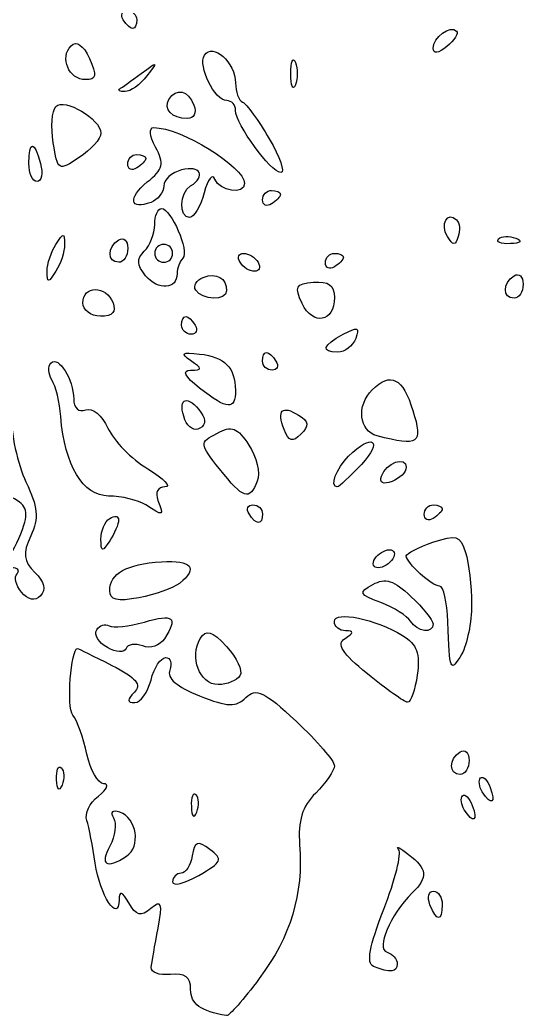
# Model space of a CAD drawing. Header units: centimetres. Extents: x -12.1 to 12.1, y -9.6 to 9.6.
# Drawn here: x 0.924 to 2.406, y -6.229 to -3.295 of the extents above; entities that cross this region are included whole.
import ezdxf

# ---------------------------------------------------------------- set-up
doc = ezdxf.new("R2010")
doc.units = ezdxf.units.CM
doc.header["$MEASUREMENT"] = 0
doc.layers.add('Layer 1', color=7, linetype='Continuous')

msp = doc.modelspace()

# ---------------------------------------------------------------- linework, layer by layer
at = {"layer": 'Layer 1'}
for points, knots in [([(1.26812, -3.29461), (1.26812, -3.28005), (1.25551, -3.26815), (1.2401, -3.26815), (1.2401, -3.26815), (1.22469, -3.26815), (1.21944, -3.28005), (1.22843, -3.29461), (1.22843, -3.29461), (1.24938, -3.32851), (1.26812, -3.32851), (1.26812, -3.29461)], [0, 0, 0, 0, 0.25, 0.25, 0.25, 0.25, 0.5, 0.5, 0.5, 0.5, 1, 1, 1, 1]), ([(2.20979, -3.32787), (2.19144, -3.30952), (2.14124, -3.34681), (2.14124, -3.37878), (2.14124, -3.37878), (2.14124, -3.39633), (2.15642, -3.39432), (2.18157, -3.37345), (2.18157, -3.37345), (2.20375, -3.35504), (2.21645, -3.33453), (2.20979, -3.32787)], [0, 0, 0, 0, 0.25, 0.25, 0.25, 0.25, 0.5, 0.5, 0.5, 0.5, 1, 1, 1, 1]), ([(1.12868, -3.40854), (1.1105, -3.36864), (1.09105, -3.35526), (1.07482, -3.37148), (1.07482, -3.37148), (1.04047, -3.40583), (1.06842, -3.47099), (1.1175, -3.47099), (1.1175, -3.47099), (1.14955, -3.47099), (1.15169, -3.45904), (1.12868, -3.40854)], [0, 0, 0, 0, 0.25, 0.25, 0.25, 0.25, 0.5, 0.5, 0.5, 0.5, 1, 1, 1, 1]), ([(1.65836, -3.64518), (1.62659, -3.59061), (1.59127, -3.54199), (1.57987, -3.53714), (1.57987, -3.53714), (1.56848, -3.53229), (1.55916, -3.50696), (1.55916, -3.48085), (1.55916, -3.48085), (1.55916, -3.42102), (1.49146, -3.36015), (1.46769, -3.39861), (1.46769, -3.39861), (1.44755, -3.4312), (1.49746, -3.53273), (1.53363, -3.53273), (1.53363, -3.53273), (1.54767, -3.53273), (1.55916, -3.54577), (1.55916, -3.56172), (1.55916, -3.56172), (1.55916, -3.60172), (1.66319, -3.7444), (1.69236, -3.7444), (1.69236, -3.7444), (1.70543, -3.7444), (1.69013, -3.69975), (1.65836, -3.64518)], [0, 0, 0, 0, 0.125, 0.125, 0.125, 0.125, 0.25, 0.25, 0.25, 0.25, 0.375, 0.375, 0.375, 0.375, 0.5, 0.5, 0.5, 0.5, 0.625, 0.625, 0.625, 0.625, 0.75, 0.75, 0.75, 0.75, 1, 1, 1, 1]), ([(1.73543, -3.42028), (1.72809, -3.40209), (1.72209, -3.41697), (1.72209, -3.45336), (1.72209, -3.45336), (1.72209, -3.48974), (1.72809, -3.50462), (1.73543, -3.48643), (1.73543, -3.48643), (1.74277, -3.46824), (1.74277, -3.43847), (1.73543, -3.42028)], [0, 0, 0, 0, 0.25, 0.25, 0.25, 0.25, 0.5, 0.5, 0.5, 0.5, 1, 1, 1, 1]), ([(1.29795, -3.45997), (1.33154, -3.41714), (1.3303, -3.41658), (1.28135, -3.45248), (1.28135, -3.45248), (1.25224, -3.47383), (1.22347, -3.49467), (1.21741, -3.49878), (1.21741, -3.49878), (1.21134, -3.5029), (1.21881, -3.50627), (1.23401, -3.50627), (1.23401, -3.50627), (1.24921, -3.50627), (1.27798, -3.48544), (1.29795, -3.45997)], [0, 0, 0, 0, 0.2, 0.2, 0.2, 0.2, 0.4, 0.4, 0.4, 0.4, 0.6, 0.6, 0.6, 0.6, 1, 1, 1, 1]), ([(1.43644, -3.54596), (1.41957, -3.502), (1.38468, -3.49396), (1.363, -3.52904), (1.363, -3.52904), (1.34531, -3.55767), (1.37211, -3.58565), (1.41722, -3.58565), (1.41722, -3.58565), (1.43697, -3.58565), (1.44517, -3.56871), (1.43644, -3.54596)], [0, 0, 0, 0, 0.25, 0.25, 0.25, 0.25, 0.5, 0.5, 0.5, 0.5, 1, 1, 1, 1]), ([(1.16229, -3.62866), (1.16229, -3.58678), (1.05487, -3.52338), (1.02971, -3.5504), (1.02971, -3.5504), (1.01843, -3.56251), (1.01516, -3.61056), (1.02242, -3.65717), (1.02242, -3.65717), (1.03532, -3.73989), (1.03715, -3.74093), (1.09896, -3.70043), (1.09896, -3.70043), (1.13379, -3.67761), (1.16229, -3.64531), (1.16229, -3.62866)], [0, 0, 0, 0, 0.2, 0.2, 0.2, 0.2, 0.4, 0.4, 0.4, 0.4, 0.6, 0.6, 0.6, 0.6, 1, 1, 1, 1]), ([(1.46695, -3.80393), (1.4776, -3.76391), (1.49179, -3.74605), (1.49848, -3.76424), (1.49848, -3.76424), (1.51163, -3.79998), (1.58562, -3.81059), (1.58562, -3.77674), (1.58562, -3.77674), (1.58562, -3.72761), (1.39812, -3.61211), (1.31838, -3.61211), (1.31838, -3.61211), (1.3034, -3.61211), (1.30558, -3.63615), (1.32363, -3.66986), (1.32363, -3.66986), (1.34972, -3.71863), (1.34593, -3.73459), (1.29922, -3.77241), (1.29922, -3.77241), (1.24083, -3.8197), (1.24767, -3.85642), (1.31039, -3.83235), (1.31039, -3.83235), (1.3308, -3.82452), (1.34749, -3.80291), (1.34749, -3.78434), (1.34749, -3.78434), (1.34749, -3.76577), (1.37131, -3.74434), (1.40041, -3.73673), (1.40041, -3.73673), (1.45514, -3.72242), (1.4735, -3.75527), (1.42687, -3.78408), (1.42687, -3.78408), (1.39406, -3.80436), (1.39182, -3.87669), (1.424, -3.87669), (1.424, -3.87669), (1.43697, -3.87669), (1.4563, -3.84395), (1.46695, -3.80393)], [0, 0, 0, 0, 0.0833333, 0.0833333, 0.0833333, 0.0833333, 0.1666667, 0.1666667, 0.1666667, 0.1666667, 0.25, 0.25, 0.25, 0.25, 0.3333333, 0.3333333, 0.3333333, 0.3333333, 0.4166667, 0.4166667, 0.4166667, 0.4166667, 0.5, 0.5, 0.5, 0.5, 0.5833333, 0.5833333, 0.5833333, 0.5833333, 0.6666667, 0.6666667, 0.6666667, 0.6666667, 0.75, 0.75, 0.75, 0.75, 0.8333333, 0.8333333, 0.8333333, 0.8333333, 1, 1, 1, 1]), ([(0.98474, -3.71794), (0.967, -3.6501), (0.95062, -3.6501), (0.95062, -3.71794), (0.95062, -3.71794), (0.95062, -3.74704), (0.96141, -3.77086), (0.9746, -3.77086), (0.9746, -3.77086), (0.98779, -3.77086), (0.99235, -3.74704), (0.98474, -3.71794)], [0, 0, 0, 0, 0.25, 0.25, 0.25, 0.25, 0.5, 0.5, 0.5, 0.5, 1, 1, 1, 1]), ([(1.29458, -3.70315), (1.29458, -3.69673), (1.28267, -3.69148), (1.26812, -3.69148), (1.26812, -3.69148), (1.25357, -3.69148), (1.24166, -3.70409), (1.24166, -3.7195), (1.24166, -3.7195), (1.24166, -3.73491), (1.25357, -3.74016), (1.26812, -3.73117), (1.26812, -3.73117), (1.28267, -3.72217), (1.29458, -3.70956), (1.29458, -3.70315)], [0, 0, 0, 0, 0.2, 0.2, 0.2, 0.2, 0.4, 0.4, 0.4, 0.4, 0.6, 0.6, 0.6, 0.6, 1, 1, 1, 1]), ([(1.69145, -3.80898), (1.69145, -3.80256), (1.67955, -3.79731), (1.66499, -3.79731), (1.66499, -3.79731), (1.65044, -3.79731), (1.63854, -3.80992), (1.63854, -3.82533), (1.63854, -3.82533), (1.63854, -3.84074), (1.65044, -3.84599), (1.66499, -3.837), (1.66499, -3.837), (1.67955, -3.82801), (1.69145, -3.8154), (1.69145, -3.80898)], [0, 0, 0, 0, 0.2, 0.2, 0.2, 0.2, 0.4, 0.4, 0.4, 0.4, 0.6, 0.6, 0.6, 0.6, 1, 1, 1, 1]), ([(1.38718, -4.04205), (1.38718, -4.02629), (1.39471, -4.00586), (1.40392, -3.99665), (1.40392, -3.99665), (1.42382, -3.97675), (1.36948, -3.85073), (1.34088, -3.85044), (1.34088, -3.85044), (1.32996, -3.85032), (1.32104, -3.87166), (1.32104, -3.89786), (1.32104, -3.89786), (1.32104, -3.92405), (1.30725, -3.95926), (1.2904, -3.97611), (1.2904, -3.97611), (1.26721, -3.99931), (1.26817, -4.01685), (1.29438, -4.04843), (1.29438, -4.04843), (1.33143, -4.09308), (1.38718, -4.08925), (1.38718, -4.04205)], [0, 0, 0, 0, 0.1428571, 0.1428571, 0.1428571, 0.1428571, 0.2857143, 0.2857143, 0.2857143, 0.2857143, 0.4285714, 0.4285714, 0.4285714, 0.4285714, 0.5714286, 0.5714286, 0.5714286, 0.5714286, 0.7142857, 0.7142857, 0.7142857, 0.7142857, 1, 1, 1, 1]), ([(2.21014, -3.88385), (2.18325, -3.85696), (2.16106, -3.89745), (2.18312, -3.93316), (2.18312, -3.93316), (2.19979, -3.96013), (2.20603, -3.96015), (2.21499, -3.93326), (2.21499, -3.93326), (2.22112, -3.91488), (2.21894, -3.89265), (2.21014, -3.88385)], [0, 0, 0, 0, 0.25, 0.25, 0.25, 0.25, 0.5, 0.5, 0.5, 0.5, 1, 1, 1, 1]), ([(1.05564, -3.95606), (1.05564, -3.92079), (1.05279, -3.92079), (1.02999, -3.95606), (1.02999, -3.95606), (1.01589, -3.97789), (1.00434, -4.01361), (1.00434, -4.03544), (1.00434, -4.03544), (1.00434, -4.07072), (1.00719, -4.07072), (1.02999, -4.03544), (1.02999, -4.03544), (1.0441, -4.01361), (1.05564, -3.97789), (1.05564, -3.95606)], [0, 0, 0, 0, 0.2, 0.2, 0.2, 0.2, 0.4, 0.4, 0.4, 0.4, 0.6, 0.6, 0.6, 0.6, 1, 1, 1, 1]), ([(2.38433, -3.93799), (2.36523, -3.93035), (2.34241, -3.93129), (2.33362, -3.94008), (2.33362, -3.94008), (2.32482, -3.94887), (2.34045, -3.95512), (2.36834, -3.95397), (2.36834, -3.95397), (2.39916, -3.95271), (2.40544, -3.94644), (2.38433, -3.93799)], [0, 0, 0, 0, 0.25, 0.25, 0.25, 0.25, 0.5, 0.5, 0.5, 0.5, 1, 1, 1, 1]), ([(1.24166, -3.96773), (1.24166, -3.94504), (1.22975, -3.93384), (1.2152, -3.94283), (1.2152, -3.94283), (1.18096, -3.96399), (1.18096, -4.00898), (1.2152, -4.00898), (1.2152, -4.00898), (1.22975, -4.00898), (1.24166, -3.99042), (1.24166, -3.96773)], [0, 0, 0, 0, 0.25, 0.25, 0.25, 0.25, 0.5, 0.5, 0.5, 0.5, 1, 1, 1, 1]), ([(1.32104, -3.98252), (1.32104, -3.96797), (1.33294, -3.95606), (1.34749, -3.95606), (1.34749, -3.95606), (1.36205, -3.95606), (1.37395, -3.96797), (1.37395, -3.98252), (1.37395, -3.98252), (1.37395, -3.99707), (1.36205, -4.00898), (1.34749, -4.00898), (1.34749, -4.00898), (1.33294, -4.00898), (1.32104, -3.99707), (1.32104, -3.98252)], [0, 0, 0, 0, 0.2, 0.2, 0.2, 0.2, 0.4, 0.4, 0.4, 0.4, 0.6, 0.6, 0.6, 0.6, 1, 1, 1, 1]), ([(1.62531, -4.00898), (1.61631, -3.99443), (1.59705, -3.98252), (1.58249, -3.98252), (1.58249, -3.98252), (1.56794, -3.98252), (1.56339, -3.99443), (1.57239, -4.00898), (1.57239, -4.00898), (1.58138, -4.02353), (1.60065, -4.03544), (1.6152, -4.03544), (1.6152, -4.03544), (1.62975, -4.03544), (1.6343, -4.02353), (1.62531, -4.00898)], [0, 0, 0, 0, 0.2, 0.2, 0.2, 0.2, 0.4, 0.4, 0.4, 0.4, 0.6, 0.6, 0.6, 0.6, 1, 1, 1, 1]), ([(1.87666, -3.99419), (1.87666, -3.98777), (1.86475, -3.98252), (1.8502, -3.98252), (1.8502, -3.98252), (1.83565, -3.98252), (1.82374, -3.99513), (1.82374, -4.01054), (1.82374, -4.01054), (1.82374, -4.02595), (1.83565, -4.0312), (1.8502, -4.02221), (1.8502, -4.02221), (1.86475, -4.01322), (1.87666, -4.00061), (1.87666, -3.99419)], [0, 0, 0, 0, 0.2, 0.2, 0.2, 0.2, 0.4, 0.4, 0.4, 0.4, 0.6, 0.6, 0.6, 0.6, 1, 1, 1, 1]), ([(1.5327, -4.09276), (1.5327, -4.05553), (1.50292, -4.03838), (1.46412, -4.05326), (1.46412, -4.05326), (1.4438, -4.06106), (1.43376, -4.0781), (1.44181, -4.09113), (1.44181, -4.09113), (1.46028, -4.12101), (1.5327, -4.12231), (1.5327, -4.09276)], [0, 0, 0, 0, 0.25, 0.25, 0.25, 0.25, 0.5, 0.5, 0.5, 0.5, 1, 1, 1, 1]), ([(2.40583, -4.07356), (2.40583, -4.05088), (2.39392, -4.03967), (2.37937, -4.04867), (2.37937, -4.04867), (2.34513, -4.06983), (2.34513, -4.11481), (2.37937, -4.11481), (2.37937, -4.11481), (2.39392, -4.11481), (2.40583, -4.09625), (2.40583, -4.07356)], [0, 0, 0, 0, 0.25, 0.25, 0.25, 0.25, 0.5, 0.5, 0.5, 0.5, 1, 1, 1, 1]), ([(1.19831, -4.12804), (1.17853, -4.0765), (1.10937, -4.0765), (1.10937, -4.12804), (1.10937, -4.12804), (1.10937, -4.14988), (1.13279, -4.16773), (1.16145, -4.16773), (1.16145, -4.16773), (1.19688, -4.16773), (1.20867, -4.15504), (1.19831, -4.12804)], [0, 0, 0, 0, 0.25, 0.25, 0.25, 0.25, 0.5, 0.5, 0.5, 0.5, 1, 1, 1, 1]), ([(1.8502, -4.11228), (1.8502, -4.07644), (1.83308, -4.06391), (1.78907, -4.06755), (1.78907, -4.06755), (1.73599, -4.07194), (1.73153, -4.08021), (1.75519, -4.13034), (1.75519, -4.13034), (1.7868, -4.19732), (1.8502, -4.18527), (1.8502, -4.11228)], [0, 0, 0, 0, 0.25, 0.25, 0.25, 0.25, 0.5, 0.5, 0.5, 0.5, 1, 1, 1, 1]), ([(0.96842, -4.92258), (0.93416, -4.88833), (0.93184, -4.86775), (0.95616, -4.81435), (0.95616, -4.81435), (0.98016, -4.76169), (0.9773, -4.72973), (0.94195, -4.65561), (0.94195, -4.65561), (0.91761, -4.60457), (0.89752, -4.51261), (0.89729, -4.45126), (0.89729, -4.45126), (0.89676, -4.30322), (0.8706, -4.26608), (0.78244, -4.2882), (0.78244, -4.2882), (0.7246, -4.30272), (0.71484, -4.29823), (0.72825, -4.26328), (0.72825, -4.26328), (0.73725, -4.23983), (0.75822, -4.21981), (0.77485, -4.21878), (0.77485, -4.21878), (0.79149, -4.21776), (0.76337, -4.20153), (0.71236, -4.18273), (0.71236, -4.18273), (0.60696, -4.14386), (0.46368, -4.15653), (0.42053, -4.20853), (0.42053, -4.20853), (0.39901, -4.23445), (0.40246, -4.26295), (0.43377, -4.3181), (0.43377, -4.3181), (0.43377, -4.3181), (0.47609, -4.39263), (0.47609, -4.39263), (0.47609, -4.39263), (0.47609, -4.39263), (0.4599, -4.30664), (0.4599, -4.30664), (0.4599, -4.30664), (0.44718, -4.23908), (0.45266, -4.22065), (0.48549, -4.22065), (0.48549, -4.22065), (0.50965, -4.22065), (0.52729, -4.24298), (0.52729, -4.27356), (0.52729, -4.27356), (0.52729, -4.30267), (0.53664, -4.32648), (0.54807, -4.32648), (0.54807, -4.32648), (0.55951, -4.32648), (0.56886, -4.34942), (0.56886, -4.37745), (0.56886, -4.37745), (0.56886, -4.40549), (0.55836, -4.42194), (0.54553, -4.41401), (0.54553, -4.41401), (0.5327, -4.40608), (0.52635, -4.42183), (0.53143, -4.44902), (0.53143, -4.44902), (0.53651, -4.47621), (0.58015, -4.51819), (0.62841, -4.54231), (0.62841, -4.54231), (0.67666, -4.56643), (0.73616, -4.60283), (0.76062, -4.62319), (0.76062, -4.62319), (0.78508, -4.64355), (0.83861, -4.67451), (0.87957, -4.69199), (0.87957, -4.69199), (0.94011, -4.71784), (0.95065, -4.73488), (0.93587, -4.7831), (0.93587, -4.7831), (0.92586, -4.81572), (0.90578, -4.8573), (0.89122, -4.87549), (0.89122, -4.87549), (0.87279, -4.89853), (0.87511, -4.90856), (0.89887, -4.90856), (0.89887, -4.90856), (0.91763, -4.90856), (0.92514, -4.9164), (0.91557, -4.92597), (0.91557, -4.92597), (0.90599, -4.93555), (0.91184, -4.95987), (0.92856, -4.98001), (0.92856, -4.98001), (0.94837, -5.00388), (0.96797, -5.00763), (0.98484, -4.99076), (0.98484, -4.99076), (1.0017, -4.97389), (0.99598, -4.95015), (0.96842, -4.92258)], [0, 0, 0, 0, 0.0357143, 0.0357143, 0.0357143, 0.0357143, 0.0714286, 0.0714286, 0.0714286, 0.0714286, 0.1071429, 0.1071429, 0.1071429, 0.1071429, 0.1428571, 0.1428571, 0.1428571, 0.1428571, 0.1785714, 0.1785714, 0.1785714, 0.1785714, 0.2142857, 0.2142857, 0.2142857, 0.2142857, 0.25, 0.25, 0.25, 0.25, 0.2857143, 0.2857143, 0.2857143, 0.2857143, 0.3214286, 0.3214286, 0.3214286, 0.3214286, 0.3571429, 0.3571429, 0.3571429, 0.3571429, 0.3928571, 0.3928571, 0.3928571, 0.3928571, 0.4285714, 0.4285714, 0.4285714, 0.4285714, 0.4642857, 0.4642857, 0.4642857, 0.4642857, 0.5, 0.5, 0.5, 0.5, 0.5357143, 0.5357143, 0.5357143, 0.5357143, 0.5714286, 0.5714286, 0.5714286, 0.5714286, 0.6071429, 0.6071429, 0.6071429, 0.6071429, 0.6428571, 0.6428571, 0.6428571, 0.6428571, 0.6785714, 0.6785714, 0.6785714, 0.6785714, 0.7142857, 0.7142857, 0.7142857, 0.7142857, 0.75, 0.75, 0.75, 0.75, 0.7857143, 0.7857143, 0.7857143, 0.7857143, 0.8214286, 0.8214286, 0.8214286, 0.8214286, 0.8571429, 0.8571429, 0.8571429, 0.8571429, 0.8928571, 0.8928571, 0.8928571, 0.8928571, 0.9285714, 0.9285714, 0.9285714, 0.9285714, 1, 1, 1, 1]), ([(1.4401, -4.19419), (1.41914, -4.16029), (1.40041, -4.16029), (1.40041, -4.19419), (1.40041, -4.19419), (1.40041, -4.20874), (1.41302, -4.22065), (1.42843, -4.22065), (1.42843, -4.22065), (1.44384, -4.22065), (1.44909, -4.20874), (1.4401, -4.19419)], [0, 0, 0, 0, 0.25, 0.25, 0.25, 0.25, 0.5, 0.5, 0.5, 0.5, 1, 1, 1, 1]), ([(1.91292, -4.23326), (1.92554, -4.20038), (1.91875, -4.19812), (1.87606, -4.22097), (1.87606, -4.22097), (1.81473, -4.25379), (1.80892, -4.27356), (1.8606, -4.27356), (1.8606, -4.27356), (1.88087, -4.27356), (1.90442, -4.25543), (1.91292, -4.23326)], [0, 0, 0, 0, 0.25, 0.25, 0.25, 0.25, 0.5, 0.5, 0.5, 0.5, 1, 1, 1, 1]), ([(1.3306, -4.71013), (1.32168, -4.68688), (1.33025, -4.6704), (1.35128, -4.67034), (1.35128, -4.67034), (1.37102, -4.67029), (1.34824, -4.6465), (1.30065, -4.61748), (1.30065, -4.61748), (1.25306, -4.58847), (1.20034, -4.53447), (1.18349, -4.4975), (1.18349, -4.4975), (1.16601, -4.45912), (1.13785, -4.43603), (1.11788, -4.44369), (1.11788, -4.44369), (1.09732, -4.45158), (1.08274, -4.43838), (1.0825, -4.41164), (1.0825, -4.41164), (1.08198, -4.35292), (1.03796, -4.28323), (1.01555, -4.30564), (1.01555, -4.30564), (1.00603, -4.31517), (1.00729, -4.33762), (1.01837, -4.35553), (1.01837, -4.35553), (1.02944, -4.37344), (1.04116, -4.42204), (1.04443, -4.46352), (1.04443, -4.46352), (1.05572, -4.60712), (1.10982, -4.69686), (1.18534, -4.6973), (1.18534, -4.6973), (1.22359, -4.69752), (1.27275, -4.70925), (1.29458, -4.72336), (1.29458, -4.72336), (1.34685, -4.75714), (1.34842, -4.75656), (1.3306, -4.71013)], [0, 0, 0, 0, 0.0833333, 0.0833333, 0.0833333, 0.0833333, 0.1666667, 0.1666667, 0.1666667, 0.1666667, 0.25, 0.25, 0.25, 0.25, 0.3333333, 0.3333333, 0.3333333, 0.3333333, 0.4166667, 0.4166667, 0.4166667, 0.4166667, 0.5, 0.5, 0.5, 0.5, 0.5833333, 0.5833333, 0.5833333, 0.5833333, 0.6666667, 0.6666667, 0.6666667, 0.6666667, 0.75, 0.75, 0.75, 0.75, 0.8333333, 0.8333333, 0.8333333, 0.8333333, 1, 1, 1, 1]), ([(1.55875, -4.38601), (1.55816, -4.31841), (1.52801, -4.2878), (1.45333, -4.27899), (1.45333, -4.27899), (1.40102, -4.27283), (1.39548, -4.27689), (1.42687, -4.29843), (1.42687, -4.29843), (1.46215, -4.32264), (1.46215, -4.32578), (1.42687, -4.32666), (1.42687, -4.32666), (1.40011, -4.32733), (1.40873, -4.34451), (1.45333, -4.3794), (1.45333, -4.3794), (1.53553, -4.4437), (1.55927, -4.44519), (1.55875, -4.38601)], [0, 0, 0, 0, 0.1666667, 0.1666667, 0.1666667, 0.1666667, 0.3333333, 0.3333333, 0.3333333, 0.3333333, 0.5, 0.5, 0.5, 0.5, 0.6666667, 0.6666667, 0.6666667, 0.6666667, 1, 1, 1, 1]), ([(1.67822, -4.30002), (1.65727, -4.26612), (1.63854, -4.26612), (1.63854, -4.30002), (1.63854, -4.30002), (1.63854, -4.31457), (1.65114, -4.32648), (1.66655, -4.32648), (1.66655, -4.32648), (1.68196, -4.32648), (1.68722, -4.31457), (1.67822, -4.30002)], [0, 0, 0, 0, 0.25, 0.25, 0.25, 0.25, 0.5, 0.5, 0.5, 0.5, 1, 1, 1, 1]), ([(2.08141, -4.44554), (2.05182, -4.34915), (2.01535, -4.33066), (1.96133, -4.38469), (1.96133, -4.38469), (1.91465, -4.43137), (1.92268, -4.50601), (1.97588, -4.51991), (1.97588, -4.51991), (2.09931, -4.55216), (2.1115, -4.54358), (2.08141, -4.44554)], [0, 0, 0, 0, 0.25, 0.25, 0.25, 0.25, 0.5, 0.5, 0.5, 0.5, 1, 1, 1, 1]), ([(1.45084, -4.44255), (1.4124, -4.39622), (1.38785, -4.41433), (1.41018, -4.47254), (1.41018, -4.47254), (1.41915, -4.49591), (1.43906, -4.50727), (1.45442, -4.49778), (1.45442, -4.49778), (1.4736, -4.48593), (1.47248, -4.46862), (1.45084, -4.44255)], [0, 0, 0, 0, 0.25, 0.25, 0.25, 0.25, 0.5, 0.5, 0.5, 0.5, 1, 1, 1, 1]), ([(1.74491, -4.45911), (1.69564, -4.42866), (1.68017, -4.44413), (1.70228, -4.50174), (1.70228, -4.50174), (1.71585, -4.53712), (1.72662, -4.54002), (1.75163, -4.51501), (1.75163, -4.51501), (1.77663, -4.49), (1.77517, -4.47781), (1.74491, -4.45911)], [0, 0, 0, 0, 0.25, 0.25, 0.25, 0.25, 0.5, 0.5, 0.5, 0.5, 1, 1, 1, 1]), ([(1.62308, -4.65348), (1.63224, -4.6296), (1.6212, -4.58178), (1.59854, -4.5472), (1.59854, -4.5472), (1.56444, -4.49515), (1.54826, -4.4892), (1.50448, -4.51263), (1.50448, -4.51263), (1.45219, -4.54062), (1.45227, -4.54177), (1.512, -4.61745), (1.512, -4.61745), (1.58246, -4.70674), (1.60041, -4.71256), (1.62308, -4.65348)], [0, 0, 0, 0, 0.2, 0.2, 0.2, 0.2, 0.4, 0.4, 0.4, 0.4, 0.6, 0.6, 0.6, 0.6, 1, 1, 1, 1]), ([(1.92958, -4.60429), (1.9963, -4.53327), (1.96111, -4.51039), (1.89178, -4.57972), (1.89178, -4.57972), (1.85495, -4.61656), (1.83537, -4.67044), (1.85882, -4.67044), (1.85882, -4.67044), (1.86356, -4.67044), (1.8954, -4.64067), (1.92958, -4.60429)], [0, 0, 0, 0, 0.25, 0.25, 0.25, 0.25, 0.5, 0.5, 0.5, 0.5, 1, 1, 1, 1]), ([(2.06187, -4.61249), (2.06187, -4.57771), (2.00173, -4.59949), (1.98855, -4.63904), (1.98855, -4.63904), (1.9821, -4.65837), (1.9942, -4.66428), (2.01997, -4.6544), (2.01997, -4.6544), (2.04301, -4.64555), (2.06187, -4.62669), (2.06187, -4.61249)], [0, 0, 0, 0, 0.25, 0.25, 0.25, 0.25, 0.5, 0.5, 0.5, 0.5, 1, 1, 1, 1]), ([(1.63854, -4.74981), (1.63854, -4.73526), (1.62593, -4.72336), (1.61051, -4.72336), (1.61051, -4.72336), (1.5951, -4.72336), (1.58985, -4.73526), (1.59885, -4.74981), (1.59885, -4.74981), (1.6198, -4.78372), (1.63854, -4.78372), (1.63854, -4.74981)], [0, 0, 0, 0, 0.25, 0.25, 0.25, 0.25, 0.5, 0.5, 0.5, 0.5, 1, 1, 1, 1]), ([(2.1677, -4.73502), (2.1677, -4.72861), (2.1558, -4.72336), (2.14124, -4.72336), (2.14124, -4.72336), (2.12669, -4.72336), (2.11479, -4.73596), (2.11479, -4.75138), (2.11479, -4.75138), (2.11479, -4.76679), (2.12669, -4.77204), (2.14124, -4.76304), (2.14124, -4.76304), (2.1558, -4.75405), (2.1677, -4.74144), (2.1677, -4.73502)], [0, 0, 0, 0, 0.2, 0.2, 0.2, 0.2, 0.4, 0.4, 0.4, 0.4, 0.6, 0.6, 0.6, 0.6, 1, 1, 1, 1]), ([(1.21479, -4.7681), (1.21502, -4.75632), (1.2033, -4.75405), (1.18874, -4.76304), (1.18874, -4.76304), (1.17419, -4.77204), (1.16247, -4.79953), (1.16269, -4.82414), (1.16269, -4.82414), (1.16304, -4.86269), (1.16664, -4.86339), (1.18874, -4.82919), (1.18874, -4.82919), (1.20285, -4.80736), (1.21457, -4.77987), (1.21479, -4.7681)], [0, 0, 0, 0, 0.2, 0.2, 0.2, 0.2, 0.4, 0.4, 0.4, 0.4, 0.6, 0.6, 0.6, 0.6, 1, 1, 1, 1]), ([(2.25429, -5.01605), (2.25429, -4.96326), (2.24617, -4.89447), (2.23624, -4.8632), (2.23624, -4.8632), (2.22029, -4.81294), (2.20911, -4.8095), (2.14003, -4.83358), (2.14003, -4.83358), (2.09704, -4.84856), (2.06187, -4.86646), (2.06187, -4.87335), (2.06187, -4.87335), (2.06187, -4.89441), (2.13802, -4.96343), (2.16014, -4.96242), (2.16014, -4.96242), (2.17158, -4.96191), (2.18242, -5.00911), (2.18424, -5.06731), (2.18424, -5.06731), (2.18879, -5.2131), (2.19169, -5.21986), (2.22503, -5.16243), (2.22503, -5.16243), (2.24112, -5.13471), (2.25429, -5.06884), (2.25429, -5.01605)], [0, 0, 0, 0, 0.125, 0.125, 0.125, 0.125, 0.25, 0.25, 0.25, 0.25, 0.375, 0.375, 0.375, 0.375, 0.5, 0.5, 0.5, 0.5, 0.625, 0.625, 0.625, 0.625, 0.75, 0.75, 0.75, 0.75, 1, 1, 1, 1]), ([(2.02218, -4.88211), (2.03117, -4.86755), (2.02663, -4.85565), (2.01207, -4.85565), (2.01207, -4.85565), (1.99752, -4.85565), (1.97826, -4.86755), (1.96926, -4.88211), (1.96926, -4.88211), (1.96027, -4.89666), (1.96482, -4.90856), (1.97937, -4.90856), (1.97937, -4.90856), (1.99392, -4.90856), (2.01319, -4.89666), (2.02218, -4.88211)], [0, 0, 0, 0, 0.2, 0.2, 0.2, 0.2, 0.4, 0.4, 0.4, 0.4, 0.6, 0.6, 0.6, 0.6, 1, 1, 1, 1]), ([(1.3938, -4.95452), (1.4508, -4.90975), (1.43014, -4.88489), (1.34088, -4.89085), (1.34088, -4.89085), (1.23768, -4.89775), (1.18874, -4.92501), (1.18874, -4.97561), (1.18874, -4.97561), (1.18874, -5.00358), (1.21053, -5.00895), (1.27473, -4.99678), (1.27473, -4.99678), (1.32203, -4.98782), (1.37561, -4.9688), (1.3938, -4.95452)], [0, 0, 0, 0, 0.2, 0.2, 0.2, 0.2, 0.4, 0.4, 0.4, 0.4, 0.6, 0.6, 0.6, 0.6, 1, 1, 1, 1]), ([(2.14079, -5.07393), (2.14053, -5.06301), (2.1112, -5.02646), (2.0756, -4.9927), (2.0756, -4.9927), (2.02566, -4.94534), (2.00008, -4.93736), (1.96361, -4.95777), (1.96361, -4.95777), (1.92093, -4.98165), (1.92316, -4.98681), (1.98654, -5.0109), (1.98654, -5.0109), (2.02514, -5.02558), (2.06454, -5.05023), (2.07409, -5.06568), (2.07409, -5.06568), (2.09395, -5.09781), (2.14147, -5.10369), (2.14079, -5.07393)], [0, 0, 0, 0, 0.1666667, 0.1666667, 0.1666667, 0.1666667, 0.3333333, 0.3333333, 0.3333333, 0.3333333, 0.5, 0.5, 0.5, 0.5, 0.6666667, 0.6666667, 0.6666667, 0.6666667, 1, 1, 1, 1]), ([(1.28573, -5.1388), (1.30808, -5.14738), (1.3369, -5.13778), (1.34976, -5.11747), (1.34976, -5.11747), (1.38971, -5.05438), (1.37689, -5.04371), (1.29081, -5.06839), (1.29081, -5.06839), (1.24508, -5.08151), (1.19828, -5.08644), (1.1868, -5.07934), (1.1868, -5.07934), (1.17533, -5.07225), (1.15891, -5.07782), (1.15033, -5.09171), (1.15033, -5.09171), (1.14174, -5.10561), (1.1558, -5.12888), (1.18157, -5.14342), (1.18157, -5.14342), (1.20736, -5.15797), (1.23217, -5.15937), (1.23675, -5.14653), (1.23675, -5.14653), (1.24133, -5.1337), (1.26337, -5.13022), (1.28573, -5.1388)], [0, 0, 0, 0, 0.125, 0.125, 0.125, 0.125, 0.25, 0.25, 0.25, 0.25, 0.375, 0.375, 0.375, 0.375, 0.5, 0.5, 0.5, 0.5, 0.625, 0.625, 0.625, 0.625, 0.75, 0.75, 0.75, 0.75, 1, 1, 1, 1]), ([(2.09429, -5.22388), (2.10342, -5.1617), (2.09313, -5.13416), (2.05099, -5.10797), (2.05099, -5.10797), (1.97272, -5.05931), (1.8502, -5.0342), (1.8502, -5.06681), (1.8502, -5.06681), (1.8502, -5.08164), (1.86508, -5.09395), (1.88327, -5.09418), (1.88327, -5.09418), (1.90838, -5.09448), (1.90796, -5.0999), (1.88152, -5.11666), (1.88152, -5.11666), (1.85564, -5.13307), (1.87264, -5.15993), (1.94767, -5.22121), (1.94767, -5.22121), (2.0032, -5.26656), (2.05622, -5.30406), (2.06548, -5.30455), (2.06548, -5.30455), (2.07474, -5.30504), (2.08771, -5.26874), (2.09429, -5.22388)], [0, 0, 0, 0, 0.125, 0.125, 0.125, 0.125, 0.25, 0.25, 0.25, 0.25, 0.375, 0.375, 0.375, 0.375, 0.5, 0.5, 0.5, 0.5, 0.625, 0.625, 0.625, 0.625, 0.75, 0.75, 0.75, 0.75, 1, 1, 1, 1]), ([(1.57218, -5.22641), (1.58105, -5.21204), (1.56336, -5.17351), (1.53287, -5.14077), (1.53287, -5.14077), (1.48908, -5.09377), (1.47278, -5.08875), (1.45539, -5.1169), (1.45539, -5.1169), (1.42192, -5.17105), (1.45339, -5.25252), (1.50777, -5.25252), (1.50777, -5.25252), (1.53432, -5.25252), (1.5633, -5.24077), (1.57218, -5.22641)], [0, 0, 0, 0, 0.2, 0.2, 0.2, 0.2, 0.4, 0.4, 0.4, 0.4, 0.6, 0.6, 0.6, 0.6, 1, 1, 1, 1]), ([(1.62899, -6.11821), (1.72168, -5.99363), (1.75918, -5.86932), (1.74782, -5.72423), (1.74782, -5.72423), (1.74233, -5.65406), (1.75549, -5.61181), (1.79521, -5.57209), (1.79521, -5.57209), (1.82546, -5.54185), (1.8502, -5.50563), (1.8502, -5.4916), (1.8502, -5.4916), (1.8502, -5.47758), (1.7996, -5.41869), (1.73775, -5.36075), (1.73775, -5.36075), (1.64404, -5.27295), (1.61937, -5.26125), (1.58969, -5.29052), (1.58969, -5.29052), (1.56008, -5.31972), (1.537, -5.31894), (1.45284, -5.28588), (1.45284, -5.28588), (1.38655, -5.25984), (1.35644, -5.23352), (1.36561, -5.20963), (1.36561, -5.20963), (1.37331, -5.18956), (1.36772, -5.17315), (1.35319, -5.17315), (1.35319, -5.17315), (1.33866, -5.17315), (1.3193, -5.20291), (1.31017, -5.23929), (1.31017, -5.23929), (1.30104, -5.27567), (1.27951, -5.30544), (1.26232, -5.30544), (1.26232, -5.30544), (1.23895, -5.30544), (1.23867, -5.29784), (1.26121, -5.2753), (1.26121, -5.2753), (1.28375, -5.25276), (1.267, -5.23276), (1.19476, -5.19593), (1.19476, -5.19593), (1.14164, -5.16885), (1.09623, -5.14669), (1.09385, -5.14669), (1.09385, -5.14669), (1.07401, -5.14669), (1.06155, -5.31961), (1.07976, -5.3423), (1.07976, -5.3423), (1.09268, -5.35841), (1.11153, -5.41028), (1.12164, -5.45757), (1.12164, -5.45757), (1.13175, -5.50487), (1.15397, -5.54394), (1.171, -5.5444), (1.171, -5.5444), (1.18803, -5.54487), (1.18093, -5.56121), (1.15521, -5.58073), (1.15521, -5.58073), (1.12949, -5.60025), (1.11404, -5.63261), (1.12089, -5.65265), (1.12089, -5.65265), (1.12773, -5.67269), (1.13905, -5.72937), (1.14605, -5.77862), (1.14605, -5.77862), (1.15942, -5.87261), (1.21451, -5.95735), (1.21601, -5.8862), (1.21601, -5.8862), (1.21659, -5.85833), (1.22441, -5.8609), (1.2446, -5.8956), (1.2446, -5.8956), (1.26654, -5.93333), (1.28028, -5.93682), (1.30993, -5.91222), (1.30993, -5.91222), (1.3415, -5.88601), (1.34481, -5.89523), (1.33079, -5.97029), (1.33079, -5.97029), (1.32162, -6.01935), (1.3127, -6.07141), (1.31096, -6.08596), (1.31096, -6.08596), (1.30922, -6.10051), (1.3346, -6.10958), (1.36734, -6.10611), (1.36734, -6.10611), (1.41054, -6.10154), (1.42687, -6.11371), (1.42687, -6.15048), (1.42687, -6.15048), (1.42687, -6.19312), (1.45634, -6.2146), (1.5327, -6.22759), (1.5327, -6.22759), (1.53998, -6.22883), (1.58331, -6.17961), (1.62899, -6.11821)], [0, 0, 0, 0, 0.0344828, 0.0344828, 0.0344828, 0.0344828, 0.0689655, 0.0689655, 0.0689655, 0.0689655, 0.1034483, 0.1034483, 0.1034483, 0.1034483, 0.137931, 0.137931, 0.137931, 0.137931, 0.1724138, 0.1724138, 0.1724138, 0.1724138, 0.2068966, 0.2068966, 0.2068966, 0.2068966, 0.2413793, 0.2413793, 0.2413793, 0.2413793, 0.2758621, 0.2758621, 0.2758621, 0.2758621, 0.3103448, 0.3103448, 0.3103448, 0.3103448, 0.3448276, 0.3448276, 0.3448276, 0.3448276, 0.3793103, 0.3793103, 0.3793103, 0.3793103, 0.4137931, 0.4137931, 0.4137931, 0.4137931, 0.4482759, 0.4482759, 0.4482759, 0.4482759, 0.4827586, 0.4827586, 0.4827586, 0.4827586, 0.5172414, 0.5172414, 0.5172414, 0.5172414, 0.5517241, 0.5517241, 0.5517241, 0.5517241, 0.5862069, 0.5862069, 0.5862069, 0.5862069, 0.6206897, 0.6206897, 0.6206897, 0.6206897, 0.6551724, 0.6551724, 0.6551724, 0.6551724, 0.6896552, 0.6896552, 0.6896552, 0.6896552, 0.7241379, 0.7241379, 0.7241379, 0.7241379, 0.7586207, 0.7586207, 0.7586207, 0.7586207, 0.7931034, 0.7931034, 0.7931034, 0.7931034, 0.8275862, 0.8275862, 0.8275862, 0.8275862, 0.862069, 0.862069, 0.862069, 0.862069, 0.8965517, 0.8965517, 0.8965517, 0.8965517, 0.9310345, 0.9310345, 0.9310345, 0.9310345, 1, 1, 1, 1]), ([(2.24708, -5.47586), (2.24708, -5.45317), (2.23517, -5.44197), (2.22062, -5.45096), (2.22062, -5.45096), (2.18638, -5.47212), (2.18638, -5.51711), (2.22062, -5.51711), (2.22062, -5.51711), (2.23517, -5.51711), (2.24708, -5.49854), (2.24708, -5.47586)], [0, 0, 0, 0, 0.25, 0.25, 0.25, 0.25, 0.5, 0.5, 0.5, 0.5, 1, 1, 1, 1]), ([(1.04598, -5.49781), (1.03718, -5.48902), (1.03093, -5.50465), (1.03208, -5.53254), (1.03208, -5.53254), (1.03335, -5.56336), (1.03962, -5.56963), (1.04807, -5.54852), (1.04807, -5.54852), (1.05571, -5.52942), (1.05477, -5.5066), (1.04598, -5.49781)], [0, 0, 0, 0, 0.25, 0.25, 0.25, 0.25, 0.5, 0.5, 0.5, 0.5, 1, 1, 1, 1]), ([(2.30912, -5.55565), (2.3005, -5.5332), (2.28778, -5.5205), (2.28085, -5.52743), (2.28085, -5.52743), (2.27391, -5.53437), (2.27608, -5.55274), (2.28567, -5.56826), (2.28567, -5.56826), (2.31176, -5.61047), (2.32701, -5.60227), (2.30912, -5.55565)], [0, 0, 0, 0, 0.25, 0.25, 0.25, 0.25, 0.5, 0.5, 0.5, 0.5, 1, 1, 1, 1]), ([(1.42896, -5.61191), (1.42781, -5.58402), (1.43406, -5.5684), (1.44285, -5.57719), (1.44285, -5.57719), (1.45164, -5.58598), (1.45258, -5.6088), (1.44494, -5.6279), (1.44494, -5.6279), (1.43649, -5.64901), (1.43023, -5.64274), (1.42896, -5.61191)], [0, 0, 0, 0, 0.25, 0.25, 0.25, 0.25, 0.5, 0.5, 0.5, 0.5, 1, 1, 1, 1]), ([(2.25621, -5.60857), (2.24759, -5.58611), (2.23486, -5.57341), (2.22793, -5.58035), (2.22793, -5.58035), (2.22099, -5.58729), (2.22317, -5.60566), (2.23276, -5.62118), (2.23276, -5.62118), (2.25885, -5.66339), (2.2741, -5.65519), (2.25621, -5.60857)], [0, 0, 0, 0, 0.25, 0.25, 0.25, 0.25, 0.5, 0.5, 0.5, 0.5, 1, 1, 1, 1]), ([(1.18903, -5.72822), (1.20477, -5.69882), (1.20949, -5.66156), (1.19951, -5.64542), (1.19951, -5.64542), (1.18867, -5.62788), (1.19616, -5.621), (1.21813, -5.62831), (1.21813, -5.62831), (1.26849, -5.64508), (1.28133, -5.73058), (1.23765, -5.75827), (1.23765, -5.75827), (1.17785, -5.79616), (1.15893, -5.78447), (1.18903, -5.72822)], [0, 0, 0, 0, 0.2, 0.2, 0.2, 0.2, 0.4, 0.4, 0.4, 0.4, 0.6, 0.6, 0.6, 0.6, 1, 1, 1, 1]), ([(1.37395, -5.83337), (1.37395, -5.8195), (1.38503, -5.80815), (1.39857, -5.80815), (1.39857, -5.80815), (1.41211, -5.80815), (1.42699, -5.78514), (1.43164, -5.75702), (1.43164, -5.75702), (1.43869, -5.71437), (1.44735, -5.71125), (1.48379, -5.73818), (1.48379, -5.73818), (1.52291, -5.7671), (1.51944, -5.7751), (1.45072, -5.81454), (1.45072, -5.81454), (1.4085, -5.83878), (1.37395, -5.84725), (1.37395, -5.83337)], [0, 0, 0, 0, 0.1666667, 0.1666667, 0.1666667, 0.1666667, 0.3333333, 0.3333333, 0.3333333, 0.3333333, 0.5, 0.5, 0.5, 0.5, 0.6666667, 0.6666667, 0.6666667, 0.6666667, 1, 1, 1, 1]), ([(2.03541, -6.07493), (2.03541, -6.0616), (2.02179, -6.04614), (2.00516, -6.0406), (2.00516, -6.0406), (1.97206, -6.02956), (2.01351, -5.9321), (2.07928, -5.86633), (2.07928, -5.86633), (2.12634, -5.81927), (2.12406, -5.79527), (2.06848, -5.75273), (2.06848, -5.75273), (2.04302, -5.73324), (2.02991, -5.72661), (2.03937, -5.73801), (2.03937, -5.73801), (2.04882, -5.74941), (2.02911, -5.82877), (1.99557, -5.91437), (1.99557, -5.91437), (1.95294, -6.02313), (1.94379, -6.07376), (1.96515, -6.0825), (1.96515, -6.0825), (2.01496, -6.10288), (2.03541, -6.10068), (2.03541, -6.07493)], [0, 0, 0, 0, 0.125, 0.125, 0.125, 0.125, 0.25, 0.25, 0.25, 0.25, 0.375, 0.375, 0.375, 0.375, 0.5, 0.5, 0.5, 0.5, 0.625, 0.625, 0.625, 0.625, 0.75, 0.75, 0.75, 0.75, 1, 1, 1, 1]), ([(2.1677, -5.90075), (2.1677, -5.87892), (2.15617, -5.86106), (2.14207, -5.86106), (2.14207, -5.86106), (2.12798, -5.86106), (2.1233, -5.87892), (2.13167, -5.90075), (2.13167, -5.90075), (2.15118, -5.95157), (2.1677, -5.95157), (2.1677, -5.90075)], [0, 0, 0, 0, 0.25, 0.25, 0.25, 0.25, 0.5, 0.5, 0.5, 0.5, 1, 1, 1, 1])]:
    msp.add_open_spline(points, degree=3, knots=knots, dxfattribs=at)

doc.saveas('drawing.dxf')
